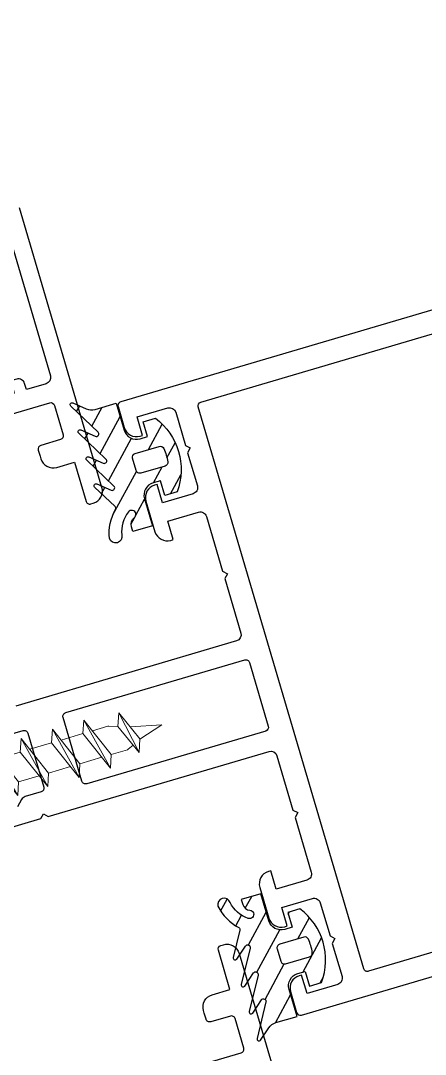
# Model space of a CAD drawing. Header units: millimetres. Extents: x 62878 to 70819, y -67946 to -61850.
# Drawn here: x 64194.6 to 64197.76, y -65670.91 to -65662.82 of the extents above; entities that cross this region are included whole.
import ezdxf

# ---------------------------------------------------------------- set-up
doc = ezdxf.new("R2010")
doc.units = ezdxf.units.MM
doc.layers.add('DOGRAMA', color=171, linetype='Continuous', lineweight=0)
pattern_1 = [(61.42665841833924, (64234.8001334981, -65771.43461315526), (0.1394151397588898, -0.07592747398675415), [])]

# ---------------------------------------------------------------- blocks, each defined once
blk = doc.blocks.new('a2we')
at = {"lineweight": 5, "ltscale": 0.5}
for p, q in [((-196.0144480926461, -415.2868589025547), (-196.5925912144022, -417.2488821181558)), ((-196.0144480926461, -415.2868589025547), (-195.4639709594615, -417.7110762494052)), ((-197.5747968978259, -417.6063757508618), (-196.5747276986959, -417.2423803302317)), ((-194.1582851917165, -418.2620245979042), (-197.5747968978259, -417.6063757508618)), ((-195.1583543907882, -418.6260200186506), (-197.5747968978259, -417.6063757508618)), ((-196.8896500078097, -417.895480952812), (-197.0961171580722, -418.3448917148726)), ((-196.5747276986959, -417.2423803302317), (-194.1582851917165, -418.2620245979042)), ((-197.1143788935161, -419.7428166739272), (-197.1143788935161, -418.4283854465556)), ((-194.1582851917165, -418.2620245979042), (-195.1583543907882, -418.6260200186506)), ((-195.1583543907882, -418.6260200186506), (-194.9264251741961, -419.2953524503964)), ((-194.9154016761394, -420.634479622855), (-194.9154016761394, -419.3608343693425)), ((-198.1144480926461, -420.1068120946153), (-197.1143788935161, -419.7428166739268)), ((-194.9154016761721, -421.4039929561312), (-198.1144480926461, -420.1068120946153)), ((-193.9153324771005, -421.0399975355008), (-198.1144480926461, -420.1068120946153)), ((-197.1143788935161, -419.7428166739268), (-193.9153324771005, -421.0399975355008)), ((-197.1143788935161, -419.7428166739268), (-193.9153324771005, -421.0399975355008)), ((-197.1143788935161, -422.2969096404012), (-197.1143788935162, -420.512330007273)), ((-193.9153324771005, -421.0399975355008), (-194.9154016761721, -421.4039929561312)), ((-194.9154016761721, -423.1885725893157), (-194.9154016761721, -421.4039929561312)), ((-198.1144480926461, -422.6609050610894), (-197.1143788935161, -422.2969096404012)), ((-194.9154016761721, -423.9580859226053), (-198.1144480926461, -422.6609050610894)), ((-193.9153324771005, -423.594090501975), (-198.1144480926461, -422.6609050610894)), ((-197.1143788935161, -422.2969096404012), (-193.9153324771005, -423.594090501975)), ((-197.1143788935161, -422.2969096404012), (-193.9153324771005, -423.594090501975)), ((-197.1143788935161, -424.8510026068752), (-197.1143788935162, -423.0664229737469)), ((-193.9153324771005, -423.594090501975), (-194.9154016761721, -423.9580859226053)), ((-194.9154016761721, -425.7426655557898), (-194.9154016761721, -423.9580859226053)), ((-198.1144480926461, -425.2149980275636), (-197.1143788935161, -424.8510026068752)), ((-197.1143788935161, -424.8510026068752), (-193.9153324771005, -426.1481834684492)), ((-197.1143788935161, -424.8510026068752), (-193.9153324771005, -426.1481834684492)), ((-194.9154016761721, -426.5121788890793), (-198.1144480926461, -425.2149980275636)), ((-193.9153324771005, -426.1481834684492), (-198.1144480926461, -425.2149980275636)), ((-197.1143788935161, -427.3050955733496), (-197.1143788935162, -425.6205159402211)), ((-193.9153324771005, -426.1481834684492), (-194.9154016761721, -426.5121788890793)), ((-194.9154016761721, -428.1967585222638), (-194.9154016761721, -426.5121788890793)), ((-198.1144480926461, -427.669090994038), (-197.1143788935161, -427.3050955733496)), ((-197.1143788935161, -427.3050955733496), (-193.9153324771005, -428.6022764349236)), ((-197.1143788935161, -427.3050955733496), (-193.9153324771005, -428.6022764349236)), ((-194.9154016761721, -428.9662718555534), (-198.1144480926461, -427.669090994038)), ((-193.9153324771005, -428.6022764349236), (-198.1144480926461, -427.669090994038)), ((-197.1143788935161, -429.5591885398237), (-197.1143788935161, -428.0237477951896)), ((-193.9153324771005, -428.6022764349236), (-194.9154016761721, -428.9662718555534)), ((-194.9154016761721, -430.450851488738), (-194.9154016761721, -428.9662718555534)), ((-198.1144480926461, -429.9231839605702), (-197.1143788935161, -429.5591885398237)), ((-194.9154016761721, -431.2203648220857), (-198.1144480926461, -429.9231839605702)), ((-193.9153324771005, -430.8563694013976), (-198.1144480926461, -429.9231839605702)), ((-197.1143788935161, -429.5591885398237), (-193.9153324771005, -430.8563694013976)), ((-197.1143788935161, -429.5591885398237), (-193.9153324771005, -430.8563694013976)), ((-197.1143788935161, -431.8132815063559), (-197.1143788935161, -430.2778407616635)), ((-193.9153324771005, -430.8563694013976), (-194.9154016761721, -431.2203648220857)), ((-194.9154016761721, -432.7049444552304), (-194.9154016761721, -431.2203648220857)), ((-198.1144480926461, -432.177276926986), (-197.1143788935161, -431.8132815063559)), ((-194.9154016761721, -433.4744577885599), (-198.1144480926461, -432.177276926986)), ((-193.9153324771005, -433.1104623678716), (-198.1144480926461, -432.177276926986)), ((-197.1143788935161, -431.8132815063559), (-193.9153324771005, -433.1104623678716)), ((-197.1143788935161, -431.8132815063559), (-193.9153324771005, -433.1104623678716)), ((-197.1143788935161, -434.0673744728301), (-197.1143788935161, -432.5319337281958)), ((-193.9153324771005, -433.1104623678716), (-194.9154016761721, -433.4744577885599)), ((-198.1144480926461, -434.4313698935184), (-197.1143788935161, -434.0673744728301)), ((-197.1143788935161, -434.0673744728301), (-193.9153324771005, -435.364555334404)), ((-197.1143788935161, -434.0673744728301), (-193.9153324771005, -435.364555334404)), ((-194.9154016761721, -434.9590374217446), (-194.9154016761721, -433.4744577885599)), ((-194.9154016761721, -435.7285507550341), (-198.1144480926461, -434.4313698935184)), ((-193.9153324771005, -435.364555334404), (-198.1144480926461, -434.4313698935184)), ((-197.1143788935161, -436.3642339800811), (-197.1143788935161, -434.7860266946118)), ((-193.9153324771005, -435.364555334404), (-194.9154016761721, -435.7285507550341)), ((-198.1144480926461, -436.7282294008277), (-197.1143788935161, -436.3642339800811)), ((-197.1143788935161, -436.3642339800811), (-193.9153324771005, -437.6614148416551)), ((-197.1143788935161, -436.3642339800811), (-193.9153324771005, -437.6614148416551)), ((-194.9154016761721, -437.2558969289955), (-194.9154016761721, -435.7285507550341)), ((-194.9154016761721, -438.0254102623434), (-198.1144480926461, -436.7282294008277)), ((-193.9153324771005, -437.6614148416551), (-198.1144480926461, -436.7282294008277)), ((-197.1143788935161, -438.6610934873901), (-197.1143788935161, -437.1337473134849)), ((-193.9153324771005, -437.6614148416551), (-194.9154016761721, -438.0254102623434)), ((-194.9154016761721, -439.5527564362646), (-194.9154016761721, -438.0254102623434)), ((-198.1144480926461, -439.0250889080787), (-197.1143788935161, -438.6610934873901)), ((-197.1143788935161, -438.6610934873901), (-193.9153324771005, -439.9582743489061)), ((-197.1143788935161, -438.6610934873901), (-193.9153324771005, -439.9582743489061)), ((-194.9154016761721, -440.3222697695944), (-198.1144480926461, -439.0250889080787)), ((-193.9153324771005, -439.9582743489061), (-198.1144480926461, -439.0250889080787)), ((-197.1143788935161, -440.9579529946993), (-197.1143788935161, -439.430606820736)), ((-193.9153324771005, -439.9582743489061), (-194.9154016761721, -440.3222697695944)), ((-194.9154016761721, -441.849615943574), (-194.9154016761721, -440.3222697695944)), ((-198.1144480926461, -441.3219484153295), (-197.1143788935161, -440.9579529946993)), ((-194.9154016761721, -442.6191292769035), (-198.1144480926461, -441.3219484153295)), ((-193.9153324771005, -442.2551338562151), (-198.1144480926461, -441.3219484153295)), ((-197.1143788935161, -440.9579529946993), (-193.9153324771005, -442.2551338562151)), ((-197.1143788935161, -443.2537258831643), (-197.1143788935161, -441.7274663280053)), ((-193.9153324771005, -442.2551338562151), (-194.9154016761721, -442.6191292769035)), ((-194.9154016761721, -444.1453888320787), (-194.9154016761721, -442.6191292769035)), ((-198.1144480926461, -443.6177213039109), (-197.1143788935161, -443.2537258831643)), ((-194.9154016761721, -444.9149021654266), (-198.1144480926461, -443.6177213039109)), ((-193.9153324771005, -444.5509067447383), (-198.1144480926461, -443.6177213039109)), ((-197.1143788935161, -443.2537258831643), (-193.9153324771005, -444.5509067447383)), ((-197.1143788935161, -445.5538642814245), (-197.1143788935161, -444.0232392165685)), ((-193.9153324771005, -444.5509067447383), (-194.9154016761721, -444.9149021654266)), ((-194.9154016761721, -446.4455272302989), (-194.9154016761721, -444.9149021654266)), ((-198.1144480926461, -445.9178597020545), (-197.1143788935161, -445.5538642814245)), ((-193.9153324771005, -446.8510451429402), (-198.1144480926461, -445.9178597020545)), ((-194.9154016761721, -447.2150405636282), (-198.1144480926461, -445.9178597020545)), ((-197.1143788935161, -445.5538642814245), (-193.9153324771005, -446.8510451429402)), ((-197.1143788935161, -445.5538642814245), (-193.9153324771005, -446.8510451429402)), ((-197.1143788935161, -447.8540026795677), (-197.1143788935161, -446.3233776147298)), ((-193.9153324771005, -446.8510451429402), (-194.9154016761721, -447.2150405636282)), ((-194.9154016761721, -448.7456656284821), (-194.9154016761721, -447.2150405636282)), ((-197.1143788935161, -447.8540026795677), (-198.1144480926461, -448.2179981003141)), ((-194.9154016761721, -449.5151789618299), (-198.1144480926461, -448.2179981003141)), ((-198.1144480926461, -448.2179981003141), (-193.9153324771005, -449.1511835411412)), ((-193.9153324771005, -449.1511835411412), (-197.1143788935161, -447.8540026795677)), ((-197.1143788935161, -450.1541410778275), (-197.1143788935161, -448.6235160129718)), ((-193.9153324770423, -449.1511835411412), (-194.9154016761721, -449.5151789618299)), ((-198.1144480926461, -450.5181364984577), (-197.1143788935161, -450.1541410778275)), ((-197.1143788935161, -450.1541410778275), (-193.9153324770423, -451.4513219393434)), ((-194.9154016761723, -451.0458040266858), (-194.9154016761721, -449.5151789618299)), ((-194.9154016761721, -451.8153173600317), (-198.1144480926461, -450.5181364984577)), ((-193.9153324770423, -451.4513219393434), (-198.1144480926461, -450.5181364984577)), ((-197.1143788935161, -453.2868589025547), (-197.1143788935162, -450.9236544111328)), ((-193.9153324770423, -451.4513219393434), (-194.9154016761721, -451.8153173600317)), ((-194.9154016761721, -453.2868589025547), (-194.9154016761721, -451.8153173600317)), ((-192.7980524524961, -453.2868589025547), (-199.230843732796, -453.2868589025547)), ((-199.230843732796, -454.5827171301502), (-199.230843732796, -453.2868589025547)), ((-192.7980524524961, -454.5827171301502), (-192.7980524524961, -453.2868589025547))]:
    blk.add_line(p, q, dxfattribs=at)
blk.add_lwpolyline([(-196.4690204826777, -455.6637351848848), (-196.1125089353335, -455.3998333582319), (-195.9163872499585, -455.3998333582319), (-195.5598757026143, -455.6637351848848)], dxfattribs=at)
for centre, radius, start, end in [((-196.9143788935627, -418.4283854465556), 0.2, 155.3251238657465, 180), ((-195.115401676151, -419.3608343693425), 0.2, 0, 19.11162363728389), ((-195.6603624057317, -449.5292358589606), 6.187568978619671, 234.757305859688, 262.4904896380407), ((-196.3685337795604, -449.5292358589606), 6.187568978619673, 277.5095103619591, 305.2426941403116)]:
    blk.add_arc(centre, radius, start, end, dxfattribs=at)

msp = doc.modelspace()

# ---------------------------------------------------------------- hatches: boundary and pattern name
at = {"layer": 'DOGRAMA', "lineweight": -2}
h = msp.add_hatch(dxfattribs=at)
h.set_pattern_fill('ANSI31', color=256, scale=0.05, angle=433.5057849383392, style=0)
h.set_pattern_definition(pattern_1)
edge = h.paths.add_edge_path()
edge.add_arc((64195.14971982045, -65665.76748232223), 0.09999999999893791, 246.4266584392508, 286.4266584367842)
edge.add_line((64195.1779985978, -65665.86340057259), (64195.34401196974, -65665.81445623552))
edge.add_line((64195.34401196974, -65665.81445623552), (64195.40622527985, -65666.02547638635))
edge.add_arc((64195.50214353023, -65665.99719760902), 0.1000000000161664, 196.4266584252503, 286.4266584264291)
edge.add_line((64195.53042230757, -65666.09311585939), (64195.58797325771, -65666.076148593))
edge.add_line((64195.58797325771, -65666.076148593), (64195.55403872497, -65665.96104669258))
edge.add_line((64195.55403872497, -65665.96104669258), (64195.64995697536, -65665.93276791528))
edge.add_arc((64195.35112030586, -65666.33363777563), 0.4999999999802847, -20.443239225743298, 53.296556065624884, ccw=False)
edge.add_line((64195.81962963926, -65666.50827741745), (64195.7237113889, -65666.53655619474))
edge.add_line((64195.7237113889, -65666.53655619474), (64195.6897768561, -65666.42145429431))
edge.add_line((64195.6897768561, -65666.42145429431), (64195.63222590589, -65666.4384215607))
edge.add_arc((64195.6605046832, -65666.53433981106), 0.09999999999111438, 106.4266584207896, 196.4266584264292)
edge.add_line((64195.56458643283, -65666.56261858839), (64195.62679974292, -65666.77363873916))
edge.add_line((64195.62679974292, -65666.77363873916), (64195.47383410807, -65666.8187363208))
edge.add_line((64195.47383410807, -65666.8187363208), (64195.46266981804, -65666.7808683764))
edge.add_arc((64195.52501668079, -65666.76248717112), 0.0650000000150167, 128.0173229246889, 196.4266584421321, ccw=False)
edge.add_arc((64195.46484979011, -65666.68552503665), 0.03268943072229712, 308.0173229048636, 501.8569375391435)
edge.add_arc((64195.62813841996, -65666.81713490974), 0.242411590056598, 141.2291917749045, 186.735964182171)
edge.add_arc((64195.33905701041, -65666.85844236784), 0.05002797724405441, -162.6011829377701, 14.912053356273702, ccw=False)
edge.add_arc((64195.6606516098, -65666.83081110423), 0.371781240077753, 149.9266375015083, 186.5781579916634, ccw=False)
edge.add_arc((64195.32036885962, -65666.6370295164), 0.02000000001554059, 338.0409955453142, 406.4266584233569)
edge.add_line((64195.33415451019, -65666.62253966344), (64195.17473835772, -65666.47087108668))
edge.add_arc((64195.18507759564, -65666.46000369698), 0.01499999999497279, 66.42665842030851, 226.4266584147571, ccw=False)
edge.add_line((64195.19107643504, -65666.44625546342), (64195.30392525427, -65666.49549538505))
edge.add_arc((64195.31192370679, -65666.477164407), 0.0199999999799511, 246.4266584235519, 406.4266584686609)
edge.add_line((64195.32570935735, -65666.46267455404), (64195.11252504761, -65666.25985093588))
edge.add_arc((64195.12286428553, -65666.24898354617), 0.01499999999497279, 66.4266583726062, 226.4266584147571, ccw=False)
edge.add_line((64195.12886312494, -65666.23523531263), (64195.2417119442, -65666.28447523426))
edge.add_arc((64195.24971039671, -65666.2661442562), 0.019999999987469, 246.4266584784331, 406.4266584686609)
edge.add_line((64195.26349604726, -65666.25165440324), (64195.05031173753, -65666.04883078508))
edge.add_arc((64195.06065097545, -65666.03796339539), 0.01499999998443003, 66.4266583726062, 226.4266583764438, ccw=False)
edge.add_line((64195.06664981486, -65666.02421516184), (64195.17949863409, -65666.07345508345))
edge.add_arc((64195.1874970866, -65666.05512410539), 0.01999999997413146, 246.4266584617611, 406.4266584399261)
edge.add_line((64195.20128273715, -65666.04063425245), (64194.98809842741, -65665.83781063429))
edge.add_arc((64194.99843766535, -65665.82694324457), 0.01500000001554592, 66.42665839483561, 226.4266584128, ccw=False)
edge.add_line((64195.00443650476, -65665.81319501101), (64195.10972755783, -65665.85913721261))
edge = h.paths.add_edge_path(flags=16)
edge.add_line((64195.72538544198, -65666.30670066581), (64195.53680435323, -65666.36229845443))
edge.add_arc((64195.52832072006, -65666.33352297939), 0.0299999999325383, 196.4266583965535, 286.426658413812, ccw=False)
edge.add_line((64195.499545245, -65666.34200661255), (64195.4712664677, -65666.2460883622))
edge.add_arc((64195.50004194281, -65666.23760472897), 0.03000000000975191, 106.426658462348, 196.4266584717473, ccw=False)
edge.add_line((64195.49155830959, -65666.20882925387), (64195.68013939828, -65666.1532314652))
edge.add_arc((64195.68862303146, -65666.18200694029), 0.02999999997441213, 24.193092533366382, 106.4266583902342, ccw=False)
edge.add_arc((64195.35112030579, -65666.33363777553), 0.4000000000125712, 8.660224239537513, 24.19309257600412, ccw=False)
edge.add_arc((64195.71690180876, -65666.2779251907), 0.02999999998810811, -73.57334153765203, 8.660224270032984, ccw=False)
h = msp.add_hatch(dxfattribs=at)
h.set_pattern_fill('ANSI31', color=256, scale=0.05, angle=433.5057849383392, style=0)
h.set_pattern_definition(pattern_1)
edge = h.paths.add_edge_path()
edge.add_arc((64196.62021624089, -65670.75523134127), 0.09999999996377404, 106.42665842150649, 146.4266584195479, ccw=False)
edge.add_line((64196.59193746358, -65670.65931309095), (64196.75795083558, -65670.61036875386))
edge.add_line((64196.75795083558, -65670.61036875386), (64196.69573752548, -65670.39934860307))
edge.add_arc((64196.79165577584, -65670.37106982573), 0.09999999999522949, 106.42665842878691, 196.4266584287869, ccw=False)
edge.add_line((64196.7633769985, -65670.27515157538), (64196.82092794873, -65670.258184309))
edge.add_line((64196.82092794873, -65670.258184309), (64196.85486248151, -65670.3732862094))
edge.add_line((64196.85486248151, -65670.3732862094), (64196.95078073185, -65670.3450074321))
edge.add_arc((64196.48227139848, -65670.17036779023), 0.4999999999741676, 339.5567607668419, 413.2965560592926)
edge.add_line((64196.78110806801, -65669.76949792991), (64196.68518981762, -65669.79777670723))
edge.add_line((64196.68518981762, -65669.79777670723), (64196.71912435041, -65669.91287860768))
edge.add_line((64196.71912435041, -65669.91287860768), (64196.66157340022, -65669.92984587407))
edge.add_arc((64196.63329462286, -65669.83392762368), 0.100000000029318, 196.4266584412449, 286.4266584360673, ccw=False)
edge.add_line((64196.53737637249, -65669.86220640104), (64196.4751630624, -65669.65118625022))
edge.add_line((64196.4751630624, -65669.65118625022), (64196.32219742754, -65669.69628383186))
edge.add_line((64196.32219742754, -65669.69628383186), (64196.33336171761, -65669.73415177625))
edge.add_arc((64196.39570858035, -65669.71577057103), 0.06499999999157732, 196.4266583947316, 264.8359939096816)
edge.add_arc((64196.38691585406, -65669.81306349389), 0.03268943072934358, -109.00362069614238, 84.83599393075968, ccw=False)
edge.add_arc((64196.4526913895, -65669.61392054454), 0.2424115900732425, 206.1173526309013, 251.62412503906592, ccw=False)
edge.add_arc((64196.1874361489, -65669.73604353498), 0.05002797725940478, 17.94126351594338, 195.4544997913816)
edge.add_arc((64196.4725852886, -65669.58479360529), 0.3717812401185254, 206.2751588460134, 242.9266793352231)
edge.add_arc((64196.29185123589, -65669.93218222927), 0.01999999999466262, -13.57334151987402, 54.812321377065814, ccw=False)
edge.add_line((64196.31129264192, -65669.93687602638), (64196.25965187772, -65670.15076875262))
edge.add_arc((64196.27423293226, -65670.15428910045), 0.01500000001564922, 166.426658484555, 326.4266585311886)
edge.add_line((64196.28673061176, -65670.16258415968), (64196.35481846013, -65670.06000019026))
edge.add_arc((64196.37148203275, -65670.07106026929), 0.02000000001048017, -13.57334159602982, 146.4266583731956, ccw=False)
edge.add_line((64196.39092343879, -65670.07575406642), (64196.32186518782, -65670.36178890339))
edge.add_arc((64196.33644624234, -65670.36530925122), 0.01499999999443099, 166.4266584649874, 326.4266584234005)
edge.add_line((64196.3489439218, -65670.37360431047), (64196.41703177023, -65670.27102034105))
edge.add_arc((64196.43369534284, -65670.28208042005), 0.01999999998226129, -13.573341646337383, 146.4266584196092, ccw=False)
edge.add_line((64196.45313674886, -65670.2867742172), (64196.3840784979, -65670.57280905423))
edge.add_arc((64196.39865955242, -65670.57632940204), 0.01499999998394306, 166.4266585124967, 326.4266584850811)
edge.add_line((64196.41115723189, -65670.58462446128), (64196.47924508029, -65670.48204049184))
edge.add_arc((64196.49590865291, -65670.49310057086), 0.02000000001048017, -13.573341550613975, 146.4266583731956, ccw=False)
edge.add_line((64196.51535005895, -65670.49779436798), (64196.446291808, -65670.783829205))
edge.add_arc((64196.46087286253, -65670.78734955283), 0.01500000000150374, 166.4266584715099, 326.4266583770889)
edge.add_line((64196.47337054199, -65670.7956446121), (64196.53689837782, -65670.69993094628))
edge = h.paths.add_edge_path(flags=16)
edge.add_line((64196.81129049091, -65669.98996147992), (64196.6227094022, -65670.04555926858))
edge.add_arc((64196.63119303542, -65670.07433474365), 0.02999999997485705, 106.4266584913954, 196.4266584913954)
edge.add_line((64196.60241756035, -65670.08281837688), (64196.63069633762, -65670.1787366272))
edge.add_arc((64196.65947181276, -65670.17025299402), 0.03000000002532248, 196.4266583760556, 286.4266583933141)
edge.add_line((64196.66795544595, -65670.19902846916), (64196.85653653464, -65670.14343068049))
edge.add_arc((64196.84805290141, -65670.1146552054), 0.02999999998881499, 286.4266584835361, 368.6602242996006)
edge.add_arc((64196.48227139843, -65670.17036779027), 0.4000000000310485, 8.660224247623153, 24.19309258403656)
edge.add_arc((64196.81977412411, -65670.018736955), 0.02999999996897027, 24.193092601153, 106.42665843808)

# ---------------------------------------------------------------- linework, layer by layer
at = {"layer": 'DOGRAMA', "lineweight": -2, "ltscale": 0.5}
for points in [[(64205.48841255466, -65662.82366726633), (64195.37862896595, -65665.80425039543, 0.4142135623732619), (64195.35833712403, -65665.8415095037), (64195.40641104547, -65666.00457052935, 0.4142135623730951), (64195.53060807317, -65666.07221000241), (64195.54979172321, -65666.06655424694), (64195.50737355729, -65665.92267687137), (64195.74716918318, -65665.85197992809, -0.4142135623730951), (64195.80926769702, -65665.88579966463), (64195.88562039576, -65666.14477894062), (64195.92287950408, -65666.16507078253), (64195.90258766217, -65666.20232989083), (64195.97894036091, -65666.46130916684, -0.4142135623730951), (64195.94512062438, -65666.52340768067), (64195.70532499846, -65666.59410462393), (64195.66290683251, -65666.45022724838), (64195.64372318244, -65666.45588300387, 0.4142135623728953), (64195.57608370938, -65666.58008003155), (64195.64678065266, -65666.81987565746, 0.4142135623729619), (64195.77097768032, -65666.88751513051), (64195.79016133039, -65666.88185937505), (64195.74774316446, -65666.7379819995), (64195.9875387904, -65666.66728505622, -0.4142135623731395), (64196.04963730419, -65666.70110479274), (64196.1760035738, -65667.12972415451), (64196.21326268212, -65667.15001599642), (64196.19297084019, -65667.18727510473), (64196.31828568874, -65667.61232817122, -0.4142135623730951), (64196.28446595214, -65667.67442668509), (64194.55793744556, -65668.18344467676)], [(64194.19948984309, -65664.07950907045, -0.2621398995659221), (64194.45272973034, -65664.32573404264), (64194.82883746867, -65665.6014467725, -0.4142135623730951), (64194.79501773208, -65665.66354528636), (64194.64154853151, -65665.70879133005), (64194.62740914289, -65665.66083220487, 0.4142135623730951), (64194.56531062902, -65665.62701246832), (64194.54612697898, -65665.63266822381, 0.4142135623730951), (64194.52583513702, -65665.6699273321), (64194.54563028114, -65665.73707010738), (64191.92706204608, -65666.50908072808), (64191.43783919854, -65664.84969499675), (64194.05640743353, -65664.07768437601), (64194.07620257773, -65664.14482715128, 0.4142135623730951), (64194.113461686, -65664.16511899317), (64194.13264533605, -65664.15946323774, 0.3618128521052944), (64194.16823297559, -65664.10628657798)], [(64193.93580434459, -65666.07324316868), (64194.82304816048, -65665.81166447852, -0.4142135623730951), (64194.86030726882, -65665.83195632038), (64194.92817633438, -65666.0621601213, -0.4142135623730951), (64194.90788449246, -65666.09941922959), (64194.75441529188, -65666.1446652733, 0.4142135623730951), (64194.73412344993, -65666.18192438163), (64194.7482628386, -65666.22988350679), (64194.75391859409, -65666.24906715688, 0.4142135623730951), (64194.87811562177, -65666.31670662992), (64195.01719708481, -65666.27570240281), (64195.10768917221, -65666.58264080399, 0.4142135623730951), (64195.14494828051, -65666.60293264591), (64195.16413193056, -65666.59727689043, 0.4142135623730951), (64195.23177140363, -65666.47307986276), (64194.58701528083, -65664.28614375439, 0.4142135623730951)], [(64193.92999853803, -65669.30687368136), (64194.75489549118, -65669.06367619646), (64194.77518733311, -65669.02641708816), (64194.8124464414, -65669.04670893007), (64196.53897494799, -65668.53769093836, -0.4142135623730951), (64196.60107346185, -65668.57151067491), (64196.72638831039, -65668.9965637414), (64196.76364741872, -65669.01685558331), (64196.74335557677, -65669.05411469161), (64196.86972184638, -65669.48273405338, -0.4142135623730951), (64196.83590210982, -65669.54483256722), (64196.59610648393, -65669.61552951051), (64196.55368831797, -65669.47165213499), (64196.53450466787, -65669.47730789043, 0.4142135623729619), (64196.46686519484, -65669.60150491809), (64196.53756213812, -65669.84130054404, 0.4142135623728953), (64196.66175916582, -65669.90894001709), (64196.68094281587, -65669.90328426163), (64196.63852464987, -65669.75940688606), (64196.8783202758, -65669.68870994275, -0.4142135623730951), (64196.94041878967, -65669.7225296793), (64197.01677148844, -65669.9815089553), (64197.05403059671, -65670.00180079724), (64197.03373875479, -65670.03905990552), (64197.11009145355, -65670.29803918152, -0.4142135623730951), (64197.07627171702, -65670.36013769536), (64196.83647609109, -65670.43083463864), (64196.79405792511, -65670.28695726309), (64196.77487427508, -65670.29261301858, 0.4142135623728953), (64196.70723480203, -65670.41681004624), (64196.75530872345, -65670.57987107187, 0.4142135623729288), (64196.79256783177, -65670.60016291375), (64206.90235142045, -65667.61957978464, 0.4142135623729288)], [(64194.49048294475, -65668.41184261692), (64194.61449500021, -65668.37528117748, -0.4142135623729288), (64194.65175410849, -65668.39557301941), (64194.77618072867, -65668.81761332102, -0.4142135623725959), (64194.75588888676, -65668.85487242932), (64194.63187683131, -65668.89143386875, 0.1989123673796753), (64194.60210593977, -65668.9154788289), (64194.57142782739, -65668.97180881191)], [(64195.43457954238, -65671.15691043816), (64196.3218233583, -65670.89533174796, 0.4142135623730951), (64196.34211520022, -65670.85807263968), (64196.27424613461, -65670.62786883877, 0.4142135623730951), (64196.23698702634, -65670.60757699686), (64196.08351782573, -65670.65282304058, -0.4142135623730951), (64196.04625871747, -65670.63253119866), (64196.03211932876, -65670.58457207347), (64196.02646357331, -65670.56538842343, -0.4142135623730951), (64196.09410304636, -65670.44119139573), (64196.23318450938, -65670.40018716859), (64196.14269242199, -65670.09324876743, -0.4142135623730951), (64196.1629842639, -65670.05598965913), (64196.182167914, -65670.05033390365, -0.4142135623730951), (64196.30636494167, -65670.11797337673), (64196.95112106446, -65672.3049094851, -0.4142135623730951)]]:
    msp.add_lwpolyline(points, format="xyb", dxfattribs=at)
msp.add_lwpolyline([(64203.23727634502, -65663.67501077255), (64203.57299022133, -65663.57603505194), (64205.36666150316, -65663.04722191613, -0.4142135623730953), (64205.40392061148, -65663.06751375804), (64206.69908861252, -65667.46056962486, -0.4142135623730951), (64206.67879677064, -65667.49782873319), (64204.88512548876, -65668.02664186899), (64204.54941161245, -65668.1256175896), (64197.31717553477, -65670.25783739923, -0.4142135623730951), (64197.27991642651, -65670.2375455573), (64195.98474842541, -65665.84448969048, -0.4142135623722071), (64196.00504026731, -65665.80723058218)], format="xyb", close=True, dxfattribs=at)
at = {"layer": 'DOGRAMA', "lineweight": -2}
for points in [[(64195.10972755783, -65665.85913721261, 0.176326980708443), (64195.1779985978, -65665.86340057259), (64195.34401196974, -65665.81445623552), (64195.40622527985, -65666.02547638635, 0.4142135623726288), (64195.53042230757, -65666.09311585939), (64195.58797325771, -65666.076148593), (64195.55403872497, -65665.96104669258), (64195.64995697536, -65665.93276791528, -0.3333333333332321), (64195.81962963926, -65666.50827741745), (64195.7237113889, -65666.53655619474), (64195.6897768561, -65666.42145429431), (64195.63222590589, -65666.4384215607, 0.4142135623730951), (64195.56458643283, -65666.56261858839), (64195.62679974292, -65666.77363873916), (64195.47383410807, -65666.8187363208), (64195.46266981804, -65666.7808683764, -0.3076847592325163), (64195.48498320055, -65666.7112785736, 1.128701775594264), (64195.43914049931, -65666.66533515682, 0.2012120834862478), (64195.38740014367, -65666.84556836405, -0.9785310008383128), (64195.29131798811, -65666.87340178817, -0.1612998685773607), (64195.33891789265, -65666.64450837822, 0.3075716929248266), (64195.33415451019, -65666.62253966344), (64195.17473835772, -65666.47087108668, -0.8390996311771568), (64195.19107643504, -65666.44625546342), (64195.30392525427, -65666.49549538505, 0.8390996311749109), (64195.32570935735, -65666.46267455404), (64195.11252504761, -65666.25985093588, -0.8390996311813727), (64195.12886312494, -65666.23523531263), (64195.2417119442, -65666.28447523426, 0.8390996311751685), (64195.26349604726, -65666.25165440324), (64195.05031173753, -65666.04883078508, -0.8390996311750223), (64195.06664981486, -65666.02421516184), (64195.17949863409, -65666.07345508345, 0.8390996311790603), (64195.20128273715, -65666.04063425245), (64194.98809842741, -65665.83781063429, -0.8390996311813727), (64195.00443650476, -65665.81319501101)], [(64195.72538544198, -65666.30670066581), (64195.53680435323, -65666.36229845443, -0.414213562374205), (64195.499545245, -65666.34200661255), (64195.4712664677, -65666.2460883622, -0.4142135623730951), (64195.49155830959, -65666.20882925387), (64195.68013939828, -65666.1532314652, -0.3750467088372598), (64195.71598811731, -65666.16971254828, -0.0678788880673013), (64195.74655976844, -65666.27340795408, -0.3750467088370437)], [(64196.53689837782, -65670.69993094628, -0.176326980708443), (64196.59193746358, -65670.65931309095), (64196.75795083558, -65670.61036875386), (64196.69573752548, -65670.39934860307, -0.4142135623726288), (64196.7633769985, -65670.27515157538), (64196.82092794873, -65670.258184309), (64196.85486248151, -65670.3732862094), (64196.95078073185, -65670.3450074321, 0.3333333333332321), (64196.78110806801, -65669.76949792991), (64196.68518981762, -65669.79777670723), (64196.71912435041, -65669.91287860768), (64196.66157340022, -65669.92984587407, -0.4142135623730951), (64196.53737637249, -65669.86220640104), (64196.4751630624, -65669.65118625022), (64196.32219742754, -65669.69628383186), (64196.33336171761, -65669.73415177625, 0.3076847592325163), (64196.38985812954, -65669.78050674502, -1.128701775594264), (64196.37627126325, -65669.84397128526, -0.2012120834862478), (64196.23503140589, -65669.72063282375, 0.9785310008383128), (64196.13921706469, -65669.74937464244, 0.1612998685773607), (64196.30337636742, -65669.91583685247, -0.3075716929248266), (64196.31129264192, -65669.93687602638), (64196.25965187772, -65670.15076875262, 0.8390996311771568), (64196.28673061176, -65670.16258415968), (64196.35481846013, -65670.06000019026, -0.8390996311749109), (64196.39092343879, -65670.07575406642), (64196.32186518782, -65670.36178890339, 0.8390996311813727), (64196.3489439218, -65670.37360431047), (64196.41703177023, -65670.27102034105, -0.8390996311751685), (64196.45313674886, -65670.2867742172), (64196.3840784979, -65670.57280905423, 0.8390996311750223), (64196.41115723189, -65670.58462446128), (64196.47924508029, -65670.48204049184, -0.8390996311790603), (64196.51535005895, -65670.49779436798), (64196.446291808, -65670.783829205, 0.8390996311813727), (64196.47337054199, -65670.7956446121)], [(64196.81129049091, -65669.98996147992), (64196.6227094022, -65670.04555926858, 0.414213562374205), (64196.60241756035, -65670.08281837688), (64196.63069633762, -65670.1787366272, 0.4142135623730951), (64196.66795544595, -65670.19902846916), (64196.85653653464, -65670.14343068049, 0.3750467088372598), (64196.87771086109, -65670.11013796876, 0.0678788880673013), (64196.84713920994, -65670.00644256295, 0.3750467088370437)]]:
    msp.add_lwpolyline(points, format="xyb", close=True, dxfattribs=at)
at = {"layer": 'DOGRAMA', "lineweight": -2, "ltscale": 5}
msp.add_lwpolyline([(64194.94848919062, -65668.23511027901), (64196.34889564598, -65667.8222401302, -0.4142135623730951), (64196.38615475424, -65667.8425319721), (64196.53320439629, -65668.34130687402, -0.4142135623730951), (64196.51291255437, -65668.37856598232), (64195.11250609904, -65668.79143613114, -0.4142135623730951), (64195.07524699074, -65668.77114428922), (64194.92819734867, -65668.2723693873, -0.4142135623730951)], format="xyb", close=True, dxfattribs=at)

# ---------------------------------------------------------------- block references
at = {"layer": 'DOGRAMA', "linetype": 'ByBlock', "lineweight": -2, "xscale": -0.09999999999204405, "yscale": 0.09999999999854481, "zscale": 0.1, "rotation": 286.4266584109327}
msp.add_blockref('a2we', (64229.99168752373, -65637.7860218954), dxfattribs=at)

doc.saveas('drawing.dxf')
